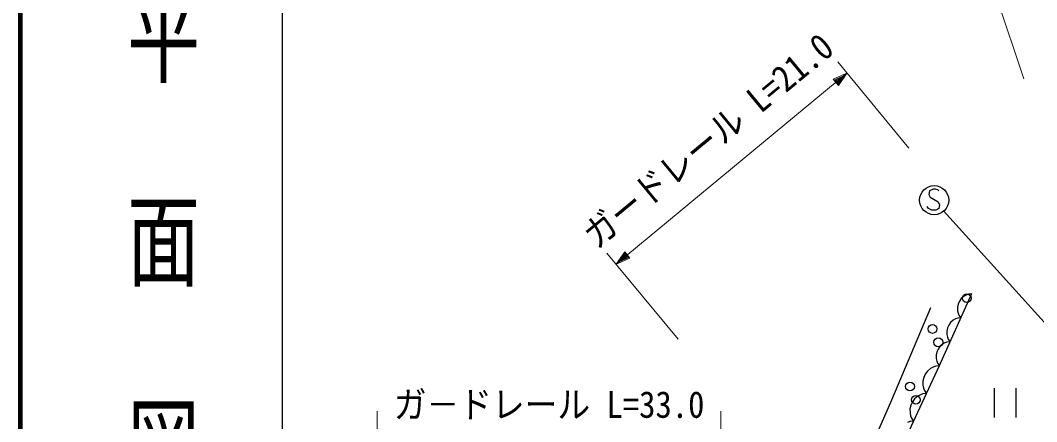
# Model space of a CAD drawing. Units: millimetres, scale not verified. Extents: x 40000 to 680000, y 20000 to 380000.
# Drawn here: x 40000 to 109866, y 311468 to 339040 of the extents above; entities that cross this region are included whole.
import ezdxf
from ezdxf.enums import TextEntityAlignment as Align

# ---------------------------------------------------------------- set-up
doc = ezdxf.new("R2010")
doc.units = ezdxf.units.MM
doc.header["$LTSCALE"] = 1000
doc.linetypes.add('CHAIN', pattern=[18.5, 12, -1.5, 3.5, -1.5])
for name, color, linetype, lineweight in [('M-BGD', 7, 'Continuous', 25), ('M-BGD-EXST', 7, 'Continuous', 25), ('M-BMK', 2, 'CHAIN', 13), ('M-STR-HTXT', 7, 'Continuous', 13), ('M-TTL', 2, 'Continuous', 140), ('M-TTL-BAND', 7, 'Continuous', 25)]:
    doc.layers.add(name, color=color, linetype=linetype, lineweight=lineweight)
doc.styles.add('@ＭＳ ゴシック', font='')
doc.styles.add('ＭＳ ゴシック', font='')
doc.styles.get('@ＭＳ ゴシック').set_extended_font_data('@MS Gothic')
doc.styles.get('ＭＳ ゴシック').set_extended_font_data('MS Gothic')

msp = doc.modelspace()

# ---------------------------------------------------------------- linework, layer by layer
at = {"layer": 'M-BGD'}
for p, q in [((105379, 320246), (103170, 315304)), ((104871, 320079), (104684, 319926)), ((105028, 320167), (104871, 320079)), ((105171, 320221), (105028, 320167)), ((105379, 320246), (105171, 320221)), ((99913, 312978), (102588, 319316)), ((104475, 319546), (104419, 319334)), ((104419, 319334), (104430, 319093)), ((104563, 319744), (104475, 319546)), ((104684, 319926), (104563, 319744)), ((104430, 319093), (104470, 318918)), ((104645, 318603), (104436, 318578)), ((104470, 318918), (104524, 318775)), ((104524, 318775), (104645, 318603)), ((103740, 317903), (103685, 317691)), ((103828, 318100), (103740, 317903)), ((103949, 318283), (103828, 318100)), ((104136, 318436), (103949, 318283)), ((104293, 318523), (104136, 318436)), ((104436, 318578), (104293, 318523)), ((103685, 317691), (103695, 317450)), ((103695, 317450), (103735, 317274)), ((103735, 317274), (103790, 317132)), ((103215, 316640), (103094, 316457)), ((103401, 316793), (103215, 316640)), ((103559, 316880), (103401, 316793)), ((103701, 316935), (103559, 316880)), ((103910, 316960), (103701, 316935)), ((103790, 317132), (103910, 316960)), ((103006, 316260), (102950, 316048)), ((102950, 316048), (102961, 315807)), ((102961, 315807), (103000, 315631)), ((103094, 316457), (103006, 316260)), ((103170, 315304), (100495, 309547)), ((102574, 315117), (102353, 314942)), ((102759, 315217), (102574, 315117)), ((102926, 315278), (102759, 315217)), ((103170, 315304), (102926, 315278)), ((103000, 315631), (103055, 315488)), ((103055, 315488), (103175, 315316)), ((102103, 314503), (102035, 314256)), ((102209, 314731), (102103, 314503)), ((102353, 314942), (102209, 314731)), ((102035, 314256), (102043, 313975)), ((102043, 313975), (102086, 313769)), ((102086, 313769), (102147, 313602)), ((106942, 313758), (106942, 311758)), ((108462, 311758), (108462, 313758)), ((101468, 313038), (101324, 312827)), ((101689, 313213), (101468, 313038)), ((101874, 313312), (101689, 313213)), ((102041, 313373), (101874, 313312)), ((102285, 313399), (102041, 313373)), ((102147, 313602), (102285, 313399)), ((97936, 308442), (99913, 312978)), ((101218, 312598), (101150, 312352)), ((101150, 312352), (101158, 312070)), ((101324, 312827), (101218, 312598)), ((101158, 312070), (101201, 311865)), ((101201, 311865), (101262, 311698)), ((101262, 311698), (101400, 311495)), ((101156, 311469), (100989, 311408)), ((101400, 311495), (101156, 311469))]:
    msp.add_line(p, q, dxfattribs=at)
for centre in [(105056, 319952), (102706, 317836), (103106, 316919), (101157, 313886), (101558, 312969)]:
    msp.add_circle(centre, 300, dxfattribs=at)
at = {"layer": 'M-BGD-EXST'}
for p, q in [((102501, 327322), (102461, 327082)), ((102461, 327082), (102541, 326882)), ((102741, 327442), (102501, 327322)), ((102901, 327442), (102741, 327442)), ((103061, 327402), (102901, 327442)), ((103141, 327322), (103061, 327402)), ((102541, 326882), (103101, 326562)), ((103101, 326562), (103181, 326362)), ((103181, 326362), (103141, 326122)), ((102421, 326122), (102341, 326242)), ((102661, 326002), (102421, 326122)), ((102941, 326002), (102661, 326002)), ((103141, 326122), (102941, 326002)), ((103453, 325960), (116274, 311784))]:
    msp.add_line(p, q, dxfattribs=at)
msp.add_circle((102821, 326682), 1000, dxfattribs=at)
at = {"layer": 'M-BMK'}
msp.add_arc((135050, 272128), 40000, 81.51666, 140.10608, dxfattribs=at)
at = {"layer": 'M-STR-HTXT'}
for p, q in [((108976, 335028), (107005, 340942)), ((96188, 336181), (101089, 330259)), ((80957, 322277), (96826, 335410)), ((95877, 334988), (96826, 335410)), ((96826, 335410), (96234, 334557)), ((96234, 334557), (95877, 334988)), ((95959, 334952), (96610, 335232)), ((96214, 334644), (95959, 334952)), ((96040, 334916), (96487, 335130)), ((96193, 334731), (96040, 334916)), ((96122, 334880), (96302, 334977)), ((96173, 334818), (96122, 334880)), ((96302, 334977), (96173, 334818)), ((96487, 335130), (96193, 334731)), ((96610, 335232), (96214, 334644)), ((85220, 317126), (80319, 323048)), ((80957, 322277), (81548, 323130)), ((81172, 322456), (81569, 323043)), ((81295, 322558), (81589, 322956)), ((81480, 322711), (81609, 322869)), ((81660, 322807), (81480, 322711)), ((81548, 323130), (81905, 322699)), ((81569, 323043), (81824, 322735)), ((81589, 322956), (81742, 322771)), ((81609, 322869), (81660, 322807)), ((81905, 322699), (80957, 322277)), ((81824, 322735), (81172, 322456)), ((81742, 322771), (81295, 322558)), ((64537, 304623), (64537, 312186)), ((88148, 312186), (88148, 304623))]:
    msp.add_line(p, q, dxfattribs=at)
at = {"layer": 'M-TTL'}
msp.add_line((40000, 380000), (40000, 20000), dxfattribs=at)
at = {"layer": 'M-TTL-BAND'}
msp.add_line((58000, 370000), (58000, 20000), dxfattribs=at)

# ---------------------------------------------------------------- texts
at = {"layer": 'M-STR-HTXT', "style": 'ＭＳ ゴシック', "width": 0.9}
msp.add_text('ガードレール L=21.0', height=1833, rotation=39.6, dxfattribs=at).set_placement((79971, 322845), align=Align.BOTTOM_LEFT)
msp.add_text('ガ－ドレール L=33.0', height=1833, dxfattribs=at).set_placement((65669, 311180), align=Align.BOTTOM_LEFT)
at = {"layer": 'M-TTL-BAND', "style": '@ＭＳ ゴシック', "width": 1.4}
msp.add_text('平  面  図', height=3666, rotation=270, dxfattribs=at).set_placement((49777, 306475), align=Align.MIDDLE_RIGHT)

doc.saveas('drawing.dxf')
